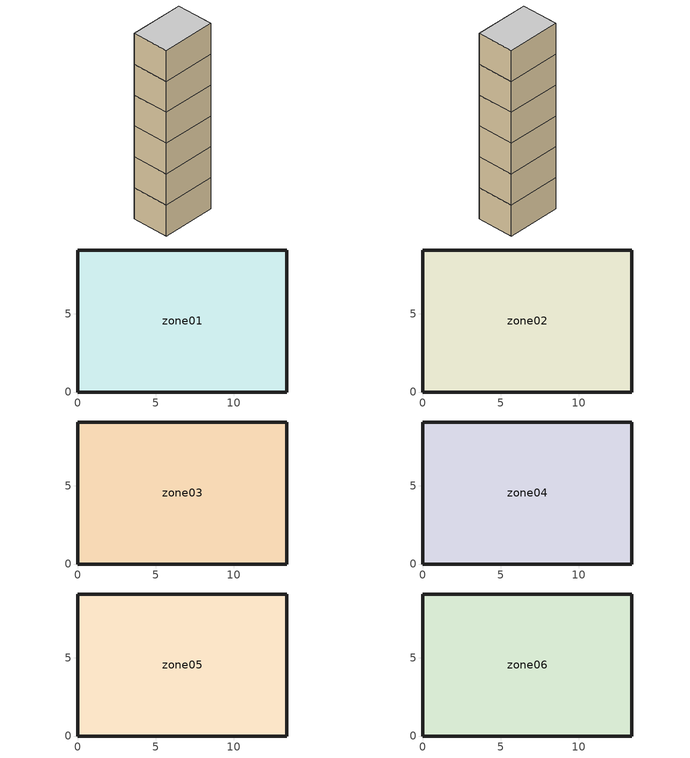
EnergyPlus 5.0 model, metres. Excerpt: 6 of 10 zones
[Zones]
zone01
 floor ground (GROUND_FLOOR): 0,0 0,9.1 13.4,9.1 13.4,0 z0
 wall outside (EXT_WALL): 13.4,0 13.4,9.1 0,9.1 0,0 13.4,0 z0:7.8
 ceiling to zone02 (ADJ_CEILING): 13.4,0 13.4,9.1 0,9.1 0,0 z7.8
zone02
 floor to zone01 (ADJ_CEILING): 0,0 0,9.1 13.4,9.1 13.4,0 z7.8
 wall outside (EXT_WALL): 13.4,0 13.4,9.1 0,9.1 0,0 13.4,0 z7.8:15.6
 ceiling to zone03 (ADJ_CEILING): 13.4,0 13.4,9.1 0,9.1 0,0 z15.6
zone03
 floor to zone02 (ADJ_CEILING): 0,0 0,9.1 13.4,9.1 13.4,0 z15.6
 wall outside (EXT_WALL): 13.4,0 13.4,9.1 0,9.1 0,0 13.4,0 z15.6:23.4
 ceiling to zone04 (ADJ_CEILING): 13.4,0 13.4,9.1 0,9.1 0,0 z23.4
zone04
 floor to zone03 (ADJ_CEILING): 0,0 0,9.1 13.4,9.1 13.4,0 z23.4
 wall outside (EXT_WALL): 13.4,0 13.4,9.1 0,9.1 0,0 13.4,0 z23.4:31.2
 ceiling to zone05 (ADJ_CEILING): 13.4,0 13.4,9.1 0,9.1 0,0 z31.2
zone05
 floor to zone04 (ADJ_CEILING): 0,0 0,9.1 13.4,9.1 13.4,0 z31.2
 wall outside (EXT_WALL): 13.4,0 13.4,9.1 0,9.1 0,0 13.4,0 z31.2:39
 ceiling to zone06 (ADJ_CEILING): 13.4,0 13.4,9.1 0,9.1 0,0 z39
zone06
 floor to zone05 (ADJ_CEILING): 0,0 0,9.1 13.4,9.1 13.4,0 z39
 wall outside (EXT_WALL): 13.4,0 13.4,9.1 0,9.1 0,0 13.4,0 z39:46.8
 ceiling to zone07 (ADJ_CEILING): 13.4,0 13.4,9.1 0,9.1 0,0 z46.8
[Building]
zone03: North Axis {deg}=0; Terrain=City; Loads Convergence Tolerance Value=0; Temperature Convergence Tolerance Value {deltaC}=0; Solar Distribution=FullInteriorAndExterior; Maximum Number of Warmup Days=0
[Site:Location]
not used: Latitude {deg}=0; Longitude {deg}=0; Time Zone {hr}=0; Elevation {m}=0
[Construction]
GROUND_FLOOR; EXT_WALL; ADJ_CEILING: 
[WindowProperty:ShadingControl]
ESHADE=0; ISHADE=INPUT 1*MAX_ISHADE : SHADECNTRL=ISHADE_INTERNAL
[SurfaceProperty:OtherSideCoefficients]
BOUNDARY=IDENTICAL; BOUNDARY=INPUT 1*TBOUNDARY; BOUNDARY=INPUT 1*TBOUNDARY_2; BOUNDARY=INPUT 1*TBOUNDARY_3; BOUNDARY=INPUT 1*TGROUND; BOUNDARY=20; BOUNDARY=15
[Zone]
zone01; zone02; zone03; zone04; zone05; zone06: 0, 0, 0, 0, , 1
